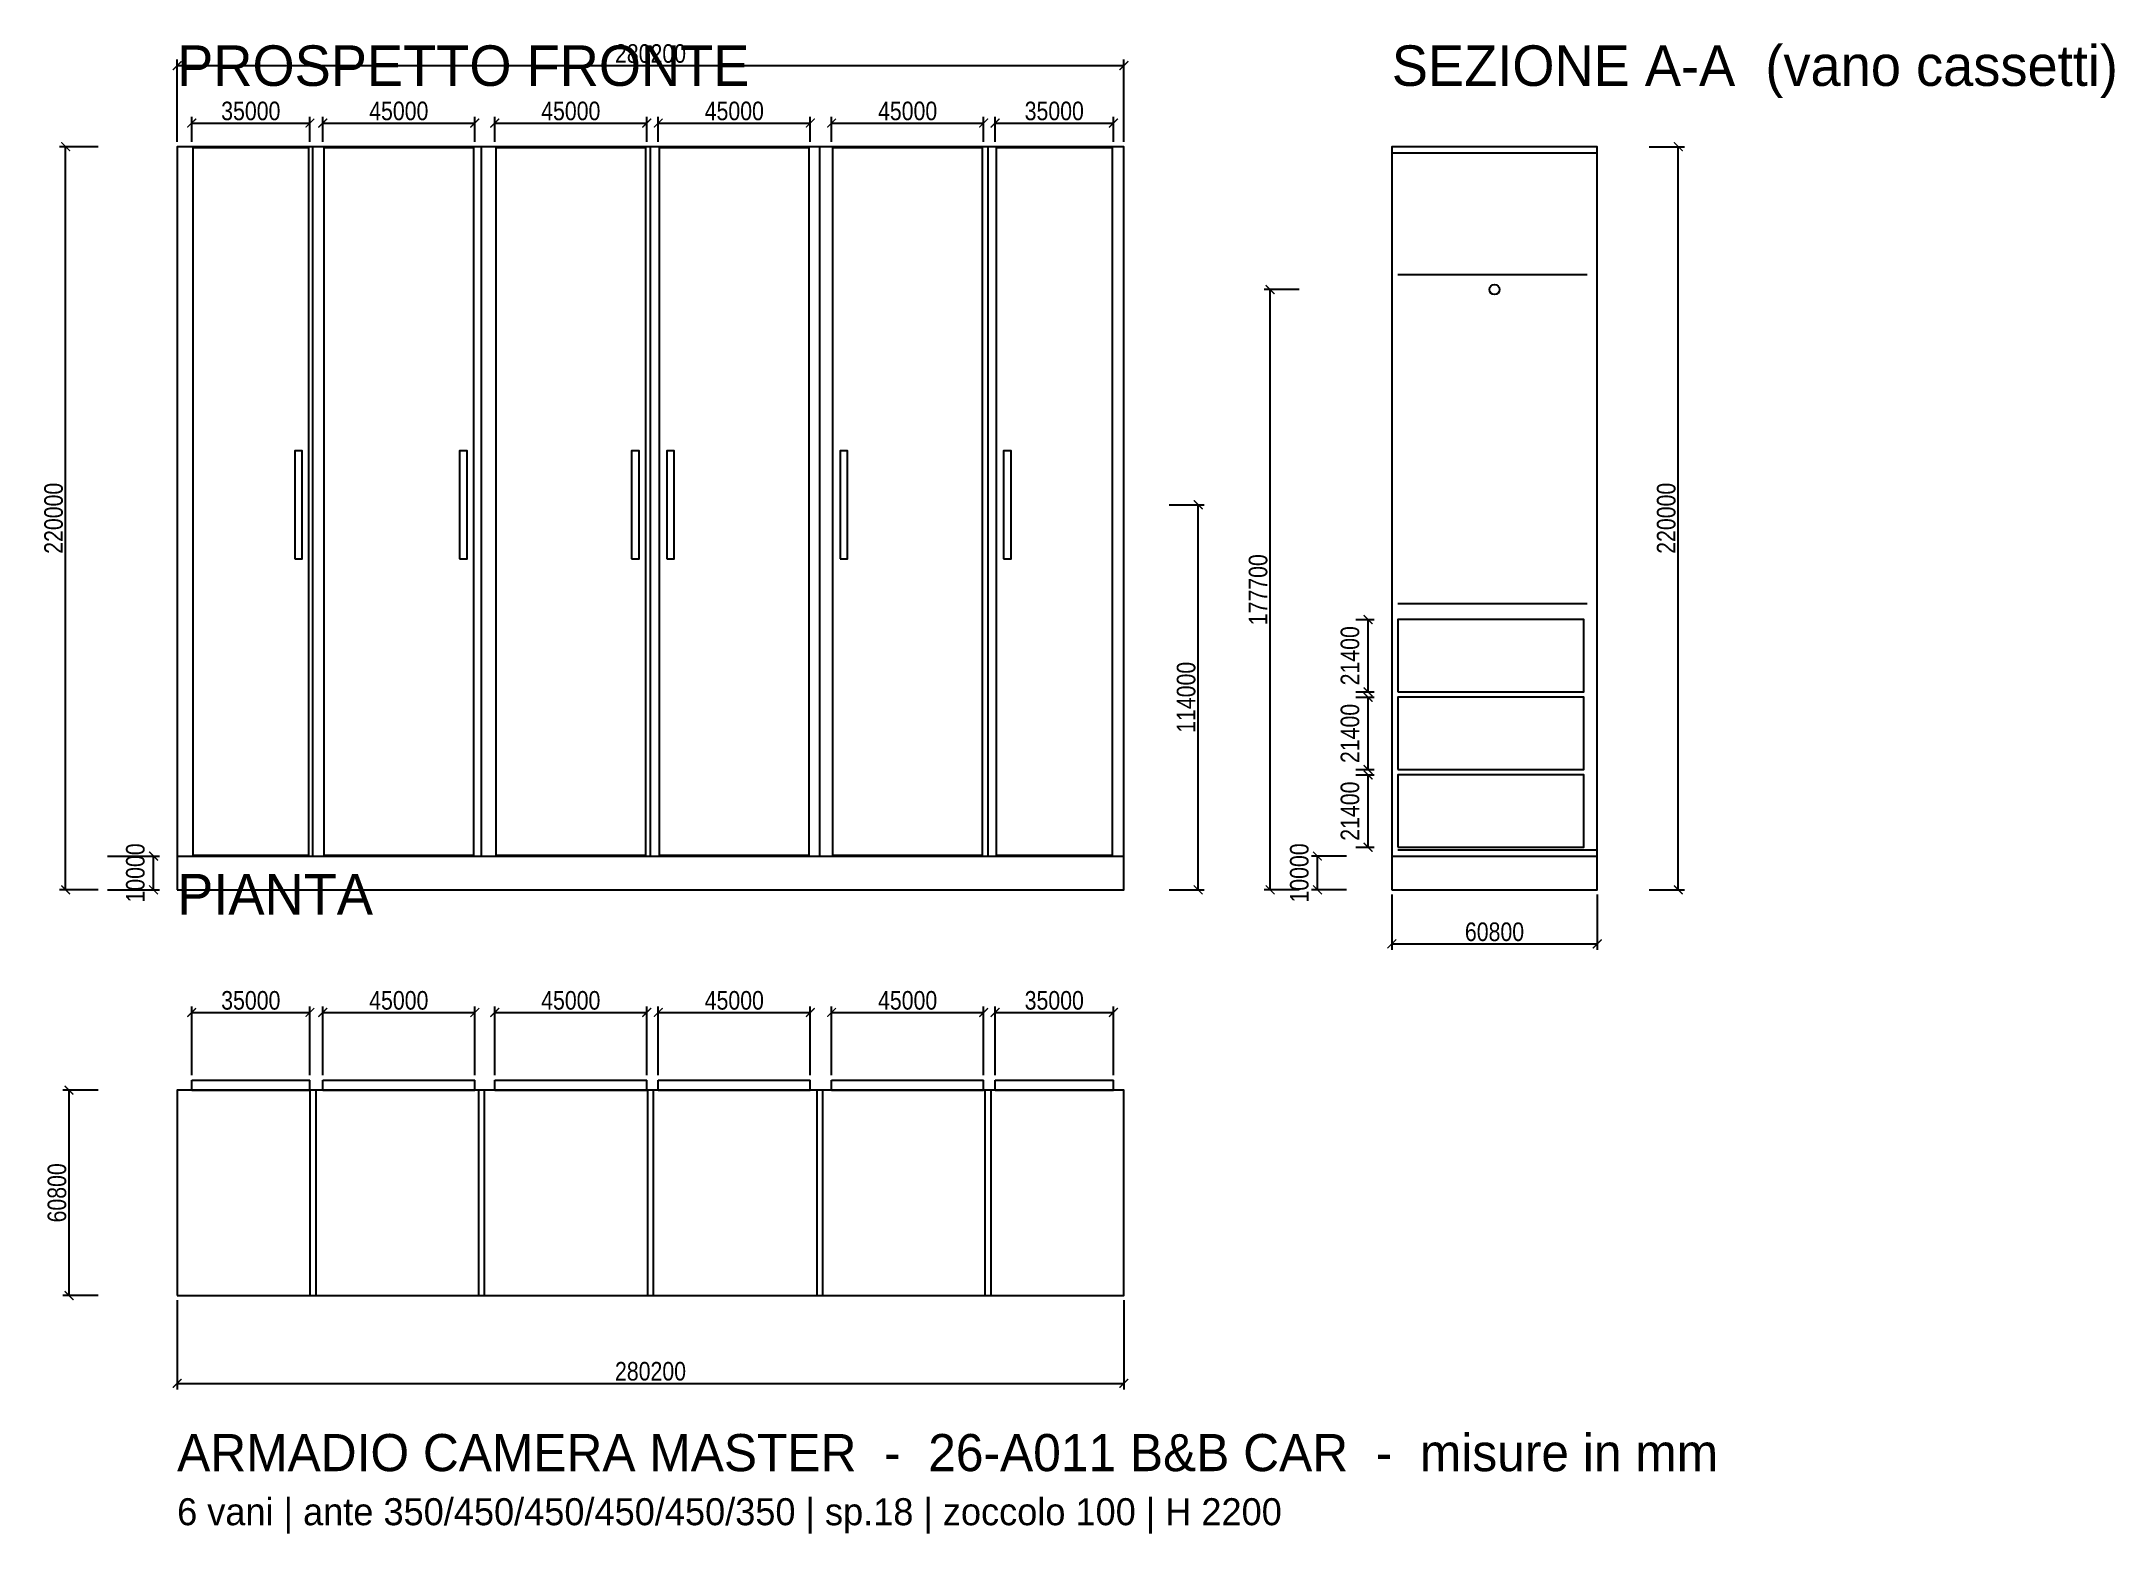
# Model space of a CAD drawing. Header units: metres. Extents: x 603 to 6739, y -656 to 3762.
import ezdxf

# ---------------------------------------------------------------- set-up
doc = ezdxf.new("R2010")
doc.units = ezdxf.units.M
for name, color, linetype in [('ANTE', 5, 'Continuous'), ('INTERNI', 3, 'Continuous'), ('MANIGLIE', 1, 'Continuous'), ('STRUTTURA', 7, 'Continuous'), ('TESTI', 2, 'Continuous')]:
    doc.layers.add(name, color=color, linetype=linetype)
doc.styles.add('OpenSansCondensed-Light', font='OpenSansCondensed-Light.ttf')
doc.dimstyles.new('EZDXF', dxfattribs={"dimtxt": 55, "dimasz": 26, "dimexe": 18, "dimexo": 14, "dimgap": 8, "dimtad": 1, "dimdec": 0, "dimlfac": 100, "dimzin": 12, "dimdsep": 46, "dimtxsty": 'OpenSansCondensed-Light', "dimblk": 'ARCHTICK', "dimcen": 2.5, "dimclrt": 2, "dimazin": 3, "dimtfac": 0.5, "dimtmove": 2, "dimatfit": 3})

# ---------------------------------------------------------------- blocks, each defined once
blk = doc.blocks.new('_ARCHTICK')
at = {"color": 0, "linetype": 'BYBLOCK', "const_width": 0.15}
blk.add_lwpolyline([(-0.5, -0.5), (0.5, 0.5)], dxfattribs=at)

msp = doc.modelspace()

# ---------------------------------------------------------------- linework, layer by layer
at = {"layer": 'ANTE'}
for p, q in [((1048, 687), (1398, 687)), ((1048, 657), (1048, 687)), ((1398, 657), (1398, 687)), ((1436, 687), (1886, 687)), ((1436, 657), (1436, 687)), ((1886, 657), (1886, 687)), ((1945, 687), (2395, 687)), ((1945, 657), (1945, 687)), ((2395, 657), (2395, 687)), ((2429, 687), (2879, 687)), ((2429, 657), (2429, 687)), ((2879, 657), (2879, 687)), ((2942, 687), (3392, 687)), ((2942, 657), (2942, 687)), ((3392, 657), (3392, 687)), ((3426, 687), (3776, 687)), ((3426, 657), (3426, 687)), ((3776, 657), (3776, 687)), ((1048, 657), (1398, 657)), ((1436, 657), (1886, 657)), ((1945, 657), (2395, 657)), ((2429, 657), (2879, 657)), ((2942, 657), (3392, 657)), ((3426, 657), (3776, 657))]:
    msp.add_line(p, q, dxfattribs=at)
for points in [[(1051, 1353), (1395, 1353), (1395, 3447), (1051, 3447)], [(1439, 1353), (1883, 1353), (1883, 3447), (1439, 3447)], [(1948, 1353), (2392, 1353), (2392, 3447), (1948, 3447)], [(2432, 1353), (2876, 1353), (2876, 3447), (2432, 3447)], [(2945, 1353), (3389, 1353), (3389, 3447), (2945, 3447)], [(3429, 1353), (3773, 1353), (3773, 3447), (3429, 3447)]]:
    msp.add_lwpolyline(points, close=True, dxfattribs=at)
at = {"layer": 'INTERNI'}
for p, q in [((4618, 3072), (5178, 3072)), ((4618, 2098), (5178, 2098))]:
    msp.add_line(p, q, dxfattribs=at)
for points in [[(4618, 1836), (5168, 1836), (5168, 2050), (4618, 2050)], [(4618, 1606), (5168, 1606), (5168, 1820), (4618, 1820)], [(4618, 1376), (5168, 1376), (5168, 1590), (4618, 1590)]]:
    msp.add_lwpolyline(points, close=True, dxfattribs=at)
msp.add_circle((4904, 3027), 15, dxfattribs=at)
at = {"layer": 'MANIGLIE'}
for points in [[(1353, 2230), (1375, 2230), (1375, 2550), (1353, 2550)], [(1841, 2230), (1863, 2230), (1863, 2550), (1841, 2550)], [(2350, 2230), (2372, 2230), (2372, 2550), (2350, 2550)], [(2454, 2230), (2476, 2230), (2476, 2550), (2454, 2550)], [(2967, 2230), (2989, 2230), (2989, 2550), (2967, 2550)], [(3451, 2230), (3473, 2230), (3473, 2550), (3451, 2550)]]:
    msp.add_lwpolyline(points, close=True, dxfattribs=at)
at = {"layer": 'STRUTTURA'}
for p, q in [((1407, 1350), (1407, 3450)), ((1906, 1350), (1906, 3450)), ((2406, 1350), (2406, 3450)), ((2907, 1350), (2907, 3450)), ((3405, 1350), (3405, 3450)), ((4600, 3432), (5208, 3432)), ((1005, 1350), (3807, 1350)), ((4600, 1350), (5208, 1350)), ((4618, 1368), (5208, 1368))]:
    msp.add_line(p, q, dxfattribs=at)
for points in [[(1005, 1250), (3807, 1250), (3807, 3450), (1005, 3450)], [(4600, 1250), (5208, 1250), (5208, 3450), (4600, 3450)], [(1005, 49), (3807, 49), (3807, 657), (1005, 657)], [(1398, 49), (1416, 49), (1416, 657), (1398, 657)], [(1897, 49), (1915, 49), (1915, 657), (1897, 657)], [(2397, 49), (2415, 49), (2415, 657), (2397, 657)], [(2898, 49), (2916, 49), (2916, 657), (2898, 657)], [(3396, 49), (3414, 49), (3414, 657), (3396, 657)]]:
    msp.add_lwpolyline(points, close=True, dxfattribs=at)

# ---------------------------------------------------------------- texts
at = {"layer": 'TESTI'}
for s, height, p in [('PROSPETTO FRONTE', 120, (1005, 3630)), ('SEZIONE A-A  (vano cassetti)', 120, (4600, 3630)), ('PIANTA', 120, (1005, 1177)), ('ARMADIO CAMERA MASTER  -  26-A011 B&B CAR  -  misure in mm', 110, (1005, -471)), ('6 vani | ante 350/450/450/450/450/350 | sp.18 | zoccolo 100 | H 2200', 80, (1005, -631))]:
    msp.add_text(s, height=height, dxfattribs=at).set_placement(p)

# ---------------------------------------------------------------- dimensions: what is measured, and where the dimension line sits
for base, p1, p2 in [((1005, 3690), (1005, 3450), (3807, 3450)), ((1048, 3520), (1048, 3450), (1398, 3450)), ((1436, 3520), (1436, 3450), (1886, 3450)), ((1945, 3520), (1945, 3450), (2395, 3450)), ((2429, 3520), (2429, 3450), (2879, 3450)), ((2942, 3520), (2942, 3450), (3392, 3450)), ((3426, 3520), (3426, 3450), (3776, 3450)), ((4600, 1090), (4600, 1250), (5208, 1250)), ((1048, 887), (1048, 687), (1398, 687)), ((1436, 887), (1436, 687), (1886, 687)), ((1945, 887), (1945, 687), (2395, 687)), ((2429, 887), (2429, 687), (2879, 687)), ((2942, 887), (2942, 687), (3392, 687)), ((3426, 887), (3426, 687), (3776, 687)), ((1005, -211), (1005, 49), (3807, 49))]:
    msp.add_linear_dim(base=base, p1=p1, p2=p2, dimstyle='EZDXF', override={"dimtxt": 55, "dimasz": 26}).render()
for base, p1, p2 in [((675, 1250), (785, 1250), (785, 3450)), ((5448, 1250), (5348, 1250), (5348, 3450)), ((4240, 1250), (4340, 1250), (4340, 3027)), ((4027, 1250), (3927, 1250), (3927, 2390)), ((4530, 1836), (4480, 1836), (4480, 2050)), ((4530, 1606), (4480, 1606), (4480, 1820)), ((4530, 1376), (4480, 1376), (4480, 1590)), ((935, 1250), (785, 1250), (785, 1350)), ((4380, 1250), (4480, 1250), (4480, 1350)), ((685, 49), (785, 49), (785, 657))]:
    msp.add_linear_dim(base=base, p1=p1, p2=p2, angle=90, dimstyle='EZDXF', override={"dimtxt": 55, "dimasz": 26}).render()

doc.saveas('drawing.dxf')
